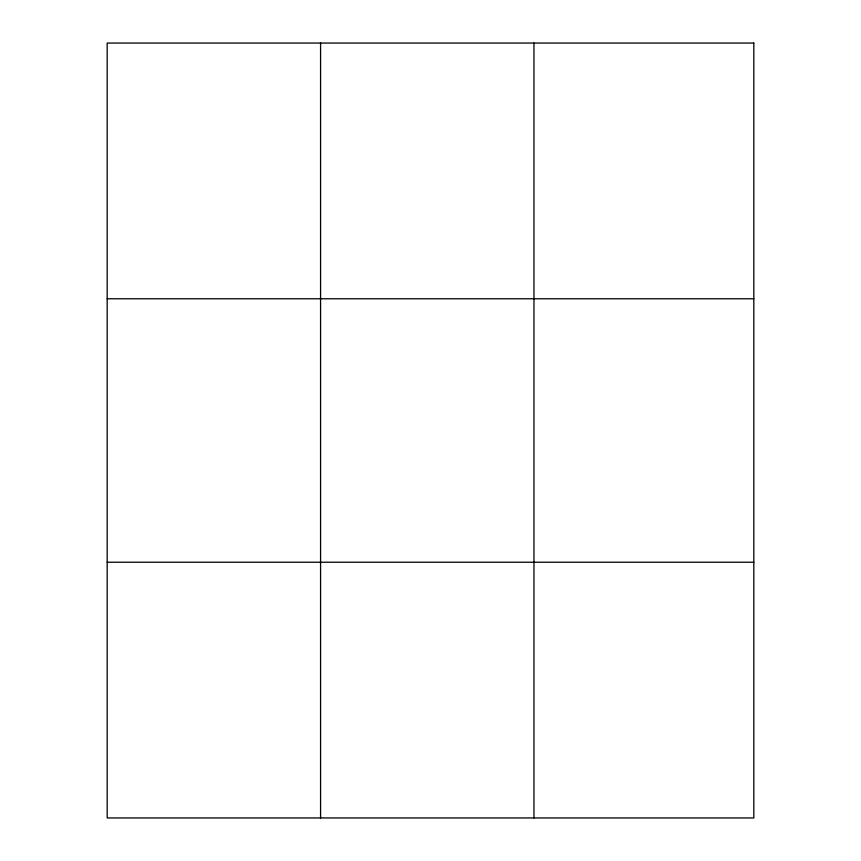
<?xml version="1.0" encoding="UTF-8"?>
<svg xmlns="http://www.w3.org/2000/svg" width="861" height="861" viewBox="0 0 861 861"><rect width="100%" height="100%" fill="white"/><g stroke="black" fill="none" stroke-linecap="round" stroke-linejoin="round"><path stroke-width="1.29" d="M320.572 43.05L320.572 817.95M533.96 43.05L533.96 817.95M107.184 298.767L753.816 298.767M107.184 562.233L753.816 562.233M753.816 43.05L753.816 817.95L107.184 817.95L107.184 43.05L753.816 43.05"/></g></svg>
